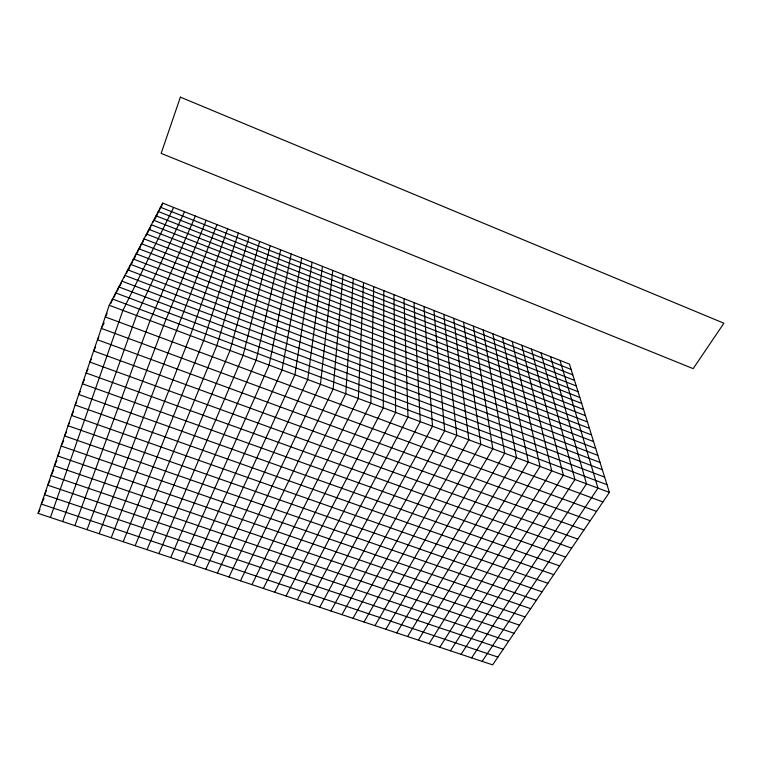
<?xml version="1.0" encoding="UTF-8"?>
<svg xmlns="http://www.w3.org/2000/svg" width="762" height="762" viewBox="0 0 762 762"><rect width="100%" height="100%" fill="white"/><g stroke="black" fill="none" stroke-linecap="round" stroke-linejoin="round"><path stroke-width="1.14" d="M383.829 290.646L383.276 407.803L286.045 596.008M373.694 286.626L370.827 403.146L274.72 592.236M363.522 282.597L358.321 398.469L263.357 588.445M353.311 278.559L345.757 393.773L251.936 584.644M343.052 274.501L333.137 389.049L240.478 580.825M332.765 270.424L320.459 384.305L228.971 576.986M322.44 266.338L307.715 379.533L217.408 573.129M312.068 262.233L294.923 374.752L205.807 569.262M301.666 258.118L282.054 369.941L194.158 565.375M291.217 253.984L269.138 365.103L182.451 561.48M280.73 249.831L256.156 360.245L170.698 557.565M270.205 245.659L243.116 355.368L158.896 553.631M259.632 241.478L230.01 350.463L147.047 549.678M249.031 237.277L216.846 345.538L135.15 545.716M238.382 233.067L203.616 340.595L123.196 541.725M38.1 513.369L109.233 305.276L162.677 203.102L569.452 364.122L609.39 492.404L492.643 664.864L38.1 513.369L39.929 509.492M111.071 303.219L112.509 299.018L606.981 484.67M114.271 297.075L115.7 292.913L604.628 477.107M117.405 291.065L118.824 286.941L602.323 469.706M120.329 285.617L121.872 281.111L600.065 462.458M124.082 277.644L124.854 275.415L597.856 455.362M126.625 273.158L127.768 269.834L595.684 448.408M128.721 269.872L130.626 264.385L593.569 441.589M131.902 263.414L133.407 259.051L591.493 434.912M134.264 259.242L136.141 253.841L589.455 428.368M137.322 253.022L138.808 248.736L587.454 421.957M139.579 249.05L141.427 243.735L585.492 415.661M142.513 243.059L143.98 238.839L583.578 409.499M145.761 236.144L146.485 234.048L581.692 403.441M147.133 234.544L148.942 229.362L579.844 397.507M149.552 229.914L151.352 224.761L578.025 391.687M152.991 222.294L153.705 220.256L576.253 385.963M50.416 517.465L122.911 310.391L173.622 207.426M154.6 219.894L156.02 215.837L574.5 380.352M156.324 217.103L158.277 211.512L572.786 374.847M159.334 210.588L160.506 207.264L571.1 369.437M161.515 206.407L162.677 203.102M227.686 228.838L190.329 335.613L111.195 537.724M62.674 521.551L136.522 315.487L184.518 211.741M74.876 525.628L150.076 320.554L195.377 216.037M87.039 529.676L163.554 325.603L206.188 220.323M216.96 224.59L99.136 533.714M44.015 498.291L41.281 504.063L497.91 657.092M46.311 490.842L44.491 494.662L503.225 649.224M50.006 480.412L47.749 485.156L508.606 641.29M53.731 469.897L51.035 475.536L514.036 633.26M56.921 460.477L54.359 465.811L519.522 625.154M59.255 452.799L57.721 455.971L525.075 616.953M61.636 444.97L63.665 440.779M66.589 431.797L64.57 435.94L536.343 600.304M69.561 422.672L68.047 425.758L542.068 591.845M73.571 411.385L71.571 415.452L547.859 583.292M76.629 402.003L75.133 405.022L553.717 574.643M80.229 391.478L78.743 394.468L559.632 565.909M84.363 379.847L82.401 383.781L565.614 557.07M88.049 369.084L86.096 372.98L571.652 548.135M91.288 359.159L89.83 362.036L577.767 539.105M95.545 347.167L93.621 350.958L583.949 529.971M98.889 336.947L97.45 339.747L590.207 520.741M104.175 322.878L101.327 328.403L596.522 511.397M107.147 313.277L105.261 316.916L602.923 501.958M297.323 599.761L395.668 412.442L393.925 294.637M308.543 603.504L408.003 417.062L403.984 298.618M319.726 607.238L420.281 421.653L414.014 302.59M330.87 610.943L432.511 426.225L423.996 306.543M341.957 614.648L444.675 430.778L433.94 310.477M353.006 618.325L456.79 435.312L443.855 314.401M364.007 621.992L468.84 439.817L453.733 318.316M374.961 625.65L480.851 444.313L463.572 322.212M385.877 629.279L492.795 448.78L473.373 326.088M396.745 632.908L504.692 453.228L483.137 329.956M407.575 636.518L516.531 457.657L492.871 333.804M418.357 640.109L528.323 462.067L502.568 337.642M429.092 643.69L540.058 466.458L512.226 341.471M439.788 647.252L551.736 470.83L521.846 345.281M450.447 650.805L563.375 475.183L531.438 349.072M461.058 654.339L574.948 479.517L540.991 352.854M471.63 657.863L586.483 483.832L550.507 356.626M482.156 661.368L597.96 488.128L559.994 360.378M61.122 446.018L530.676 608.676M109.233 305.276L609.39 492.404M180.384 97.136L161.153 153.391L693.163 368.637L723.9 323.231L180.384 97.136"/></g></svg>
